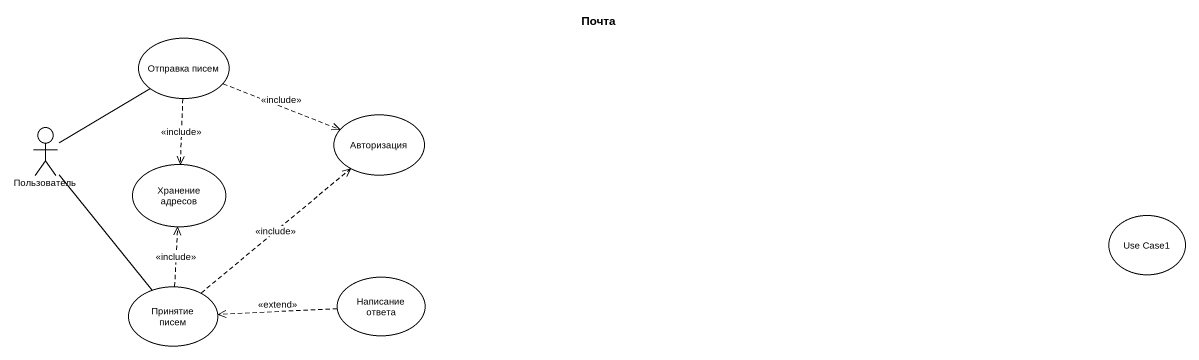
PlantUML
@startuml
title Почта
usecase "Отправка писем" as Отправка_писем
actor Пользователь
usecase Авторизация
usecase "Хранение адресов" as Хранение_адресов
usecase "Use Case1" as Use_Case1
usecase "Написание ответа" as Написание_ответа
usecase "Принятие писем" as Принятие_писем
Отправка_писем .right.> Авторизация : <<include>>
Отправка_писем ..> Хранение_адресов : <<include>>
Пользователь -up- Отправка_писем
Пользователь -- Принятие_писем
Написание_ответа .left.> Принятие_писем : <<extend>>
Принятие_писем .up.> Авторизация : <<include>>
Принятие_писем .up.> Хранение_адресов : <<include>>
@enduml
